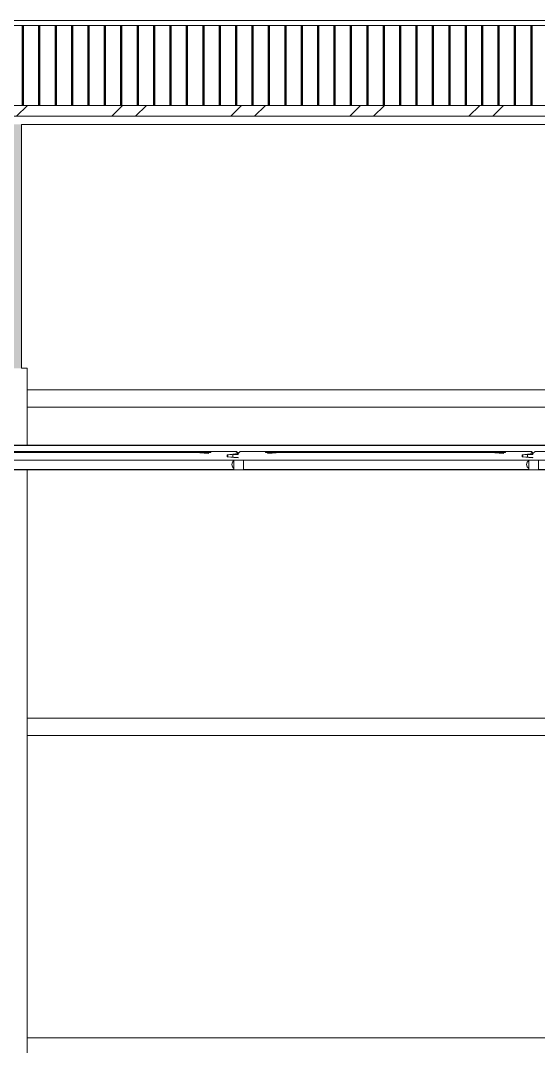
# Model space of a CAD drawing. Header units: millimetres. Extents: x 6658 to 67659, y -16872 to 26261.
# Drawn here: x 44342 to 46742, y 1960 to 6710 of the extents above; entities that cross this region are included whole.
import ezdxf

# ---------------------------------------------------------------- set-up
doc = ezdxf.new("R2010")
doc.units = ezdxf.units.MM
doc.header["$MEASUREMENT"] = 0
doc.linetypes.add('Wipeout_Contour', pattern=[1000, 0, -1000])
doc.layers.add('A - Prerjet', color=7, linetype='Continuous')
doc.layers.add('A - Prerjet_Pen_No__1', color=7, linetype='Continuous', lineweight=5)
doc.layers.add('A - Prerjet_Pen_No__101', color=252, linetype='Continuous', lineweight=5)
for name, color, linetype, lineweight, true_color in [('A - Prerjet_Pen_No__102', 7, 'Continuous', 50, 0xcccccc), ('A - Prerjet_Pen_No__162', 7, 'Continuous', 5, 0xaaaaaa), ('A - Prerjet_Pen_No__61', 7, 'Continuous', 5, 0x6a6a6a)]:
    doc.layers.add(name, color=color, linetype=linetype, lineweight=lineweight, true_color=true_color)

msp = doc.modelspace()

# ---------------------------------------------------------------- linework, layer by layer
at = {"layer": 'A - Prerjet_Pen_No__1', "color": 7, "linetype": 'Continuous', "lineweight": 5}
msp.add_line((49107.6, 6267.2), (12389.8, 6267.2), dxfattribs=at)

# ---------------------------------------------------------------- wipeouts: each hides what was drawn before it
at = {"color": 254, "linetype": 'Wipeout_Contour', "lineweight": 0, "ltscale": 318111.742107}
msp.add_wipeout([(12390.7, 6317.3), (12390.7, 6317.3), (49107.6, 6317.3), (49107.6, 6686.5), (34970.6, 6686.5), (34970.1, 6560.7), (34970.1, 6556.9), (34970.1, 6556.9), (16131.6, 6556.6), (16106.8, 6556.6), (12454.9, 6556.6)], dxfattribs=at).dxf.layer = 'A - Prerjet'
at = {"color": 254, "linetype": 'Wipeout_Contour', "lineweight": 0, "ltscale": 187582.270518}
msp.add_wipeout([(48872.2, 5100), (44372.2, 5100), (44372.2, 5000), (48872.2, 5000)], dxfattribs=at).dxf.layer = 'A - Prerjet'
at = {"color": 254, "linetype": 'Wipeout_Contour', "lineweight": 0, "ltscale": 477462.659837}
msp.add_wipeout([(44372.2, 4744), (48080.4, 4744), (48080.4, 4748), (48080.2, 4748), (48080.2, 4750), (48125.4, 4750), (48125.4, 4744), (48872.2, 4744), (48872.2, 4920), (44372.2, 4920)], dxfattribs=at).dxf.layer = 'A - Prerjet'
at = {"color": 254, "linetype": 'Wipeout_Contour', "lineweight": 0, "ltscale": 798877.032686}
msp.add_wipeout([(44372.2, 4630), (44372.2, 3480), (48872.2, 3480), (48872.2, 3843.2), (48130.6, 4630), (48108.3, 4630), (48108.3, 4629.5), (48063.3, 4629.5), (48063.3, 4630), (46742.2, 4630), (46742.2, 4629.5), (46697.2, 4629.5), (46697.2, 4630), (45376, 4630), (45376, 4629.5), (45331, 4629.5), (45331, 4630)], dxfattribs=at).dxf.layer = 'A - Prerjet'
at = {"color": 254, "linetype": 'Wipeout_Contour', "lineweight": 0, "ltscale": 186822.995061}
msp.add_wipeout([(44372.2, 2000), (48872.2, 2000), (48872.2, 3400), (44372.2, 3400)], dxfattribs=at).dxf.layer = 'A - Prerjet'

# ---------------------------------------------------------------- next in the draw order: hatches: boundary and pattern name
at = {"layer": 'A - Prerjet_Pen_No__102', "linetype": 'Continuous', "lineweight": 50, "true_color": 0xcccccc}
h = msp.add_hatch(dxfattribs=at)
h.set_pattern_fill('Plank_Floor', color=254, style=0, pattern_type=2)
h.set_pattern_definition([(90, (30749.176, 6501.93), (-76, 0), [])])
h.paths.add_polyline_path([(12390.7, 6317.3), (12390.7, 6317.3), (49107.6, 6317.3), (49107.6, 6686.5), (34970.6, 6686.5), (34970.1, 6560.7), (34970.1, 6556.9), (34970.1, 6556.9), (16131.6, 6556.6), (16106.8, 6556.6), (12454.9, 6556.6)])
at = {"layer": 'A - Prerjet_Pen_No__61', "linetype": 'Continuous', "lineweight": 5, "true_color": 0x6a6a6a}
h = msp.add_hatch(dxfattribs=at)
h.set_pattern_fill('Insulation', color=251, style=0, pattern_type=2)
h.set_pattern_definition([(45, (0, 0), (-275.7716, 275.7716), []), (45, (-55.15, 55.15), (-275.7716, 275.7716), [])])
h.paths.add_polyline_path([(12389.8, 6317.3), (12389.8, 6267.2), (49107.6, 6267.2), (49107.6, 6317.3)])

# ---------------------------------------------------------------- next in the draw order: linework, layer by layer
at = {"layer": 'A - Prerjet_Pen_No__1', "color": 7, "linetype": 'Continuous', "lineweight": 5}
msp.add_line((49107.6, 6317.3), (12389.8, 6317.3), dxfattribs=at)

# ---------------------------------------------------------------- next in the draw order: wipeouts: each hides what was drawn before it
at = {"color": 254, "linetype": 'Wipeout_Contour', "lineweight": 0, "ltscale": 187868.022952}
msp.add_wipeout([(44347.2, 5100), (48892.7, 5100), (48892.7, 6229.1), (44347.2, 6229.1)], dxfattribs=at).dxf.layer = 'A - Prerjet'
at = {"color": 254, "linetype": 'Wipeout_Contour', "lineweight": 0, "ltscale": 185106.239992}
msp.add_wipeout([(43142.8, 4742.4), (48920.9, 4742.4), (48920.9, 4744), (43142.8, 4744)], dxfattribs=at).dxf.layer = 'A - Prerjet'
at = {"color": 254, "linetype": 'Wipeout_Contour', "lineweight": 0, "ltscale": 672705.573279}
msp.add_wipeout([(43954.9, 4685.4), (43142.9, 4685.4), (43142.9, 4631.6), (45331, 4631.6), (45331, 4636.3), (45324.1, 4643.2), (45321.1, 4654.5), (45324.1, 4665.7), (45331, 4672.7), (45331, 4675), (45226.3, 4675), (44121.2, 4675), (44111.3, 4675), (44111.2, 4675), (43954.9, 4675)], dxfattribs=at).dxf.layer = 'A - Prerjet'
at = {"color": 254, "linetype": 'Wipeout_Contour', "lineweight": 0, "ltscale": 512255.072577}
msp.add_wipeout([(45376, 4675), (45376, 4631.6), (46697.2, 4631.6), (46697.2, 4636.3), (46690.2, 4643.2), (46687.2, 4654.5), (46690.2, 4665.7), (46697.2, 4672.7), (46697.2, 4675), (46592.5, 4675), (45487.4, 4675)], dxfattribs=at).dxf.layer = 'A - Prerjet'

# ---------------------------------------------------------------- next in the draw order: linework, layer by layer
at = {"layer": 'A - Prerjet_Pen_No__1', "color": 7, "linetype": 'Continuous', "lineweight": 5}
msp.add_line((44347.2, 6229.1), (48992.7, 6229.1), dxfattribs=at)

# ---------------------------------------------------------------- next in the draw order: wipeouts: each hides what was drawn before it
at = {"color": 254, "linetype": 'Wipeout_Contour', "lineweight": 0, "ltscale": 170337.370255}
msp.add_wipeout([(49107.6, 6710.3), (34970.6, 6710.3), (34970.6, 6686.5), (49107.6, 6686.5)], dxfattribs=at).dxf.layer = 'A - Prerjet'
at = {"color": 254, "linetype": 'Wipeout_Contour', "lineweight": 0, "ltscale": 1565145.747335684}
msp.add_wipeout([(43142.9, 4742.4), (43142.9, 4688.6), (43954.9, 4688.6), (43954.9, 4699.1), (43952, 4702), (43950, 4709.5), (43952, 4717), (43957.5, 4722.5), (43965, 4724.5), (43965, 4724.5), (43972.5, 4722.5), (43978, 4717), (43980, 4709.5), (43978.8, 4705), (43984.2, 4705), (43994.2, 4715), (45343.5, 4715), (45352, 4706.6), (45360.4, 4715), (46709.7, 4715), (46718.1, 4706.6), (46726.5, 4715), (48075.8, 4715), (48085.8, 4705), (48085.8, 4699.3), (48092.4, 4705.6), (48095.6, 4705.6), (48112.9, 4690.5), (48113.9, 4691.5), (48117.1, 4691.5), (48131.2, 4691.1), (48133.6, 4688.6), (48920.9, 4688.6), (48920.9, 4742.4)], dxfattribs=at).dxf.layer = 'A - Prerjet'
at = {"color": 254, "linetype": 'Wipeout_Contour', "lineweight": 0, "ltscale": 177915.217246}
msp.add_wipeout([(43142.8, 4631.6), (43142.8, 4630), (45331, 4630), (45331, 4631.6)], dxfattribs=at).dxf.layer = 'A - Prerjet'
at = {"color": 254, "linetype": 'Wipeout_Contour', "lineweight": 0, "ltscale": 185075.886488}
msp.add_wipeout([(45376, 4631.6), (45376, 4630), (46697.2, 4630), (46697.2, 4631.6)], dxfattribs=at).dxf.layer = 'A - Prerjet'

# ---------------------------------------------------------------- next in the draw order: linework, layer by layer
at = {"layer": 'A - Prerjet_Pen_No__101', "color": 252, "linetype": 'Continuous', "lineweight": 5}
for p, q in [((34970.6, 6710.3), (49107.6, 6710.3)), ((49107.6, 6686.5), (34970.1, 6686.5))]:
    msp.add_line(p, q, dxfattribs=at)

# ---------------------------------------------------------------- next in the draw order: wipeouts: each hides what was drawn before it
at = {"color": 254, "linetype": 'Wipeout_Contour', "lineweight": 0, "ltscale": 178280.697149}
msp.add_wipeout([(44372.2, 5100), (44222.2, 5100), (44222.2, 4744), (44372.2, 4744)], dxfattribs=at).dxf.layer = 'A - Prerjet'
at = {"color": 254, "linetype": 'Wipeout_Contour', "lineweight": 0, "ltscale": 179661.799788}
msp.add_wipeout([(45223.4, 4715), (44111.7, 4715), (44111.7, 4710), (45223.4, 4710)], dxfattribs=at).dxf.layer = 'A - Prerjet'
at = {"color": 254, "linetype": 'Wipeout_Contour', "lineweight": 0, "ltscale": 364506.047273}
msp.add_wipeout([(45331, 4702.7), (45303.5, 4700), (45303.5, 4690), (45317.7, 4688.6), (45329.5, 4688.6), (45325.4, 4689), (45325.4, 4699), (45331, 4699.6)], dxfattribs=at).dxf.layer = 'A - Prerjet'
at = {"color": 254, "linetype": 'Wipeout_Contour', "lineweight": 0, "ltscale": 185097.014848}
msp.add_wipeout([(45477.8, 4715), (45477.8, 4710), (46589.5, 4710), (46589.5, 4715)], dxfattribs=at).dxf.layer = 'A - Prerjet'
at = {"color": 254, "linetype": 'Wipeout_Contour', "lineweight": 0, "ltscale": 375378.566893}
msp.add_wipeout([(46669.7, 4690), (46683.8, 4688.6), (46695.6, 4688.6), (46691.5, 4689), (46691.5, 4699), (46697.2, 4699.6), (46697.2, 4702.7), (46669.7, 4700)], dxfattribs=at).dxf.layer = 'A - Prerjet'
at = {"color": 254, "linetype": 'Wipeout_Contour', "lineweight": 0, "ltscale": 177685.910558}
msp.add_wipeout([(44372.2, 4630), (44222.2, 4630), (44222.2, -800), (44372.2, -800)], dxfattribs=at).dxf.layer = 'A - Prerjet'

# ---------------------------------------------------------------- next in the draw order: hatches: boundary and pattern name
at = {"layer": 'A - Prerjet_Pen_No__162', "linetype": 'Continuous', "lineweight": 5, "true_color": 0xaaaaaa}
msp.add_hatch(color=253, dxfattribs=at).paths.add_polyline_path([(44347.2, 6229.1), (44247.2, 6229.1), (44247.2, 5100), (44347.2, 5100)])

# ---------------------------------------------------------------- next in the draw order: linework, layer by layer
at = {"layer": 'A - Prerjet_Pen_No__1', "color": 7, "linetype": 'Continuous', "lineweight": 5}
for p, q in [((44347.2, 6229.1), (44347.2, 5100)), ((44347.2, 5100), (44372.2, 5100))]:
    msp.add_line(p, q, dxfattribs=at)
at = {"layer": 'A - Prerjet_Pen_No__61', "color": 251, "linetype": 'Continuous', "lineweight": 5, "true_color": 0x6a6a6a}
for p, q in [((43142.8, 4744), (48920.9, 4744)), ((43142.8, 4742.4), (48920.9, 4742.4))]:
    msp.add_line(p, q, dxfattribs=at)

# ---------------------------------------------------------------- next in the draw order: wipeouts: each hides what was drawn before it
at = {"color": 254, "linetype": 'Wipeout_Contour', "lineweight": 0, "ltscale": 187543.719616}
msp.add_wipeout([(48872.2, 5000), (44372.2, 5000), (44372.2, 4920), (48872.2, 4920)], dxfattribs=at).dxf.layer = 'A - Prerjet'
at = {"color": 254, "linetype": 'Wipeout_Contour', "lineweight": 0, "ltscale": 136313.776889}
msp.add_wipeout([(45213.4, 4710), (45153.7, 4710), (45213.4, 4705)], dxfattribs=at).dxf.layer = 'A - Prerjet'
at = {"color": 254, "linetype": 'Wipeout_Contour', "lineweight": 0, "ltscale": 182884.330843}
msp.add_wipeout([(45477.4, 4715), (45477.4, 4710), (45477.8, 4710), (45477.8, 4715)], dxfattribs=at).dxf.layer = 'A - Prerjet'
at = {"color": 254, "linetype": 'Wipeout_Contour', "lineweight": 0, "ltscale": 140390.73165}
msp.add_wipeout([(46579.5, 4710), (46519.8, 4710), (46579.5, 4705)], dxfattribs=at).dxf.layer = 'A - Prerjet'
at = {"color": 254, "linetype": 'Wipeout_Contour', "lineweight": 0, "ltscale": 182275.690907}
msp.add_wipeout([(45329.5, 4688.6), (45317.7, 4688.6), (45331, 4687.2), (45331, 4688.4)], dxfattribs=at).dxf.layer = 'A - Prerjet'
at = {"color": 254, "linetype": 'Wipeout_Contour', "lineweight": 0, "ltscale": 187712.03213}
msp.add_wipeout([(46695.6, 4688.6), (46683.8, 4688.6), (46697.2, 4687.2), (46697.2, 4688.4)], dxfattribs=at).dxf.layer = 'A - Prerjet'
at = {"color": 254, "linetype": 'Wipeout_Contour', "lineweight": 0, "ltscale": 186997.035021}
msp.add_wipeout([(44372.2, 3480), (44372.2, 3400), (48872.2, 3400), (48872.2, 3480)], dxfattribs=at).dxf.layer = 'A - Prerjet'
at = {"color": 254, "linetype": 'Wipeout_Contour', "lineweight": 0, "ltscale": 186654.022148}
msp.add_wipeout([(48872.2, 2000), (44372.2, 2000), (44372.2, 1920), (48872.2, 1920)], dxfattribs=at).dxf.layer = 'A - Prerjet'

# ---------------------------------------------------------------- next in the draw order: linework, layer by layer
at = {"layer": 'A - Prerjet_Pen_No__1', "color": 7, "linetype": 'Continuous', "lineweight": 5}
for p, q in [((44372.2, 4744), (44372.2, 5100)), ((44372.2, -800), (44372.2, 4630))]:
    msp.add_line(p, q, dxfattribs=at)
at = {"layer": 'A - Prerjet_Pen_No__101', "color": 252, "linetype": 'Continuous', "lineweight": 5}
for p, q in [((48872.2, 5000), (44372.2, 5000)), ((48872.2, 4920), (44372.2, 4920)), ((48872.2, 3480), (44372.2, 3480)), ((48872.2, 3400), (44372.2, 3400)), ((48872.2, 2000), (44372.2, 2000))]:
    msp.add_line(p, q, dxfattribs=at)

# ---------------------------------------------------------------- next in the draw order: wipeouts: each hides what was drawn before it
at = {"color": 254, "linetype": 'Wipeout_Contour', "lineweight": 0, "ltscale": 181712.072508}
msp.add_wipeout([(45153.7, 4710), (45153.4, 4710), (45213.4, 4705), (45213.4, 4705)], dxfattribs=at).dxf.layer = 'A - Prerjet'
at = {"color": 254, "linetype": 'Wipeout_Contour', "lineweight": 0, "ltscale": 182922.033878}
msp.add_wipeout([(45487.4, 4705), (45487.8, 4705), (45487.8, 4710), (45487.4, 4710)], dxfattribs=at).dxf.layer = 'A - Prerjet'
at = {"color": 254, "linetype": 'Wipeout_Contour', "lineweight": 0, "ltscale": 187148.012976}
msp.add_wipeout([(46519.8, 4710), (46519.5, 4710), (46579.5, 4705), (46579.5, 4705)], dxfattribs=at).dxf.layer = 'A - Prerjet'
at = {"color": 254, "linetype": 'Wipeout_Contour', "lineweight": 0, "ltscale": 187771.700635}
msp.add_wipeout([(46697.2, 4702.7), (46697.2, 4699.6), (46716.5, 4701.5), (46716.5, 4704.7)], dxfattribs=at).dxf.layer = 'A - Prerjet'
at = {"color": 254, "linetype": 'Wipeout_Contour', "lineweight": 0, "ltscale": 227823.080784}
msp.add_wipeout([(45321.1, 4654.5), (45324.1, 4643.2), (45331, 4636.3), (45331, 4672.7), (45324.1, 4665.7)], dxfattribs=at).dxf.layer = 'A - Prerjet'
at = {"color": 254, "linetype": 'Wipeout_Contour', "lineweight": 0, "ltscale": 234619.004187}
msp.add_wipeout([(46687.2, 4654.5), (46690.2, 4643.2), (46697.2, 4636.3), (46697.2, 4672.7), (46690.2, 4665.7)], dxfattribs=at).dxf.layer = 'A - Prerjet'

# ---------------------------------------------------------------- next in the draw order: linework, layer by layer
at = {"layer": 'A - Prerjet_Pen_No__61', "color": 251, "linetype": 'Continuous', "lineweight": 5, "true_color": 0x6a6a6a}
for p, q in [((44111.7, 4715), (45223.4, 4715)), ((45153.7, 4710), (45153.4, 4710)), ((45213.4, 4705), (45153.7, 4710)), ((45153.7, 4710), (45213.4, 4710)), ((45213.4, 4710), (45213.4, 4705)), ((45223.4, 4710), (45213.4, 4710)), ((45223.4, 4715), (45223.4, 4710)), ((46519.8, 4710), (46519.5, 4710)), ((46579.5, 4705), (46519.8, 4710)), ((46519.8, 4710), (46579.5, 4710)), ((46579.5, 4710), (46579.5, 4705)), ((46589.5, 4710), (46579.5, 4710)), ((46589.5, 4715), (46589.5, 4710))]:
    msp.add_line(p, q, dxfattribs=at)
at = {"layer": 'A - Prerjet_Pen_No__61', "color": 251, "linetype": 'Continuous', "lineweight": 5, "true_color": 0x6a6a6a, "flags": 128}
msp.add_lwpolyline([(45213.4, 4705), (45153.4, 4710), (44181.2, 4710), (44121.2, 4705)], dxfattribs=at)

# ---------------------------------------------------------------- next in the draw order: wipeouts: each hides what was drawn before it
at = {"color": 254, "linetype": 'Wipeout_Contour', "lineweight": 0, "ltscale": 137252.207222}
msp.add_wipeout([(45547.4, 4710), (45487.8, 4710), (45487.8, 4705)], dxfattribs=at).dxf.layer = 'A - Prerjet'
at = {"color": 254, "linetype": 'Wipeout_Contour', "lineweight": 0, "ltscale": 182329.222899}
msp.add_wipeout([(45331, 4687.2), (45350.4, 4685.3), (45350.4, 4686.5), (45331, 4688.4)], dxfattribs=at).dxf.layer = 'A - Prerjet'
at = {"color": 254, "linetype": 'Wipeout_Contour', "lineweight": 0, "ltscale": 234754.739452}
msp.add_wipeout([(46697.2, 4629.5), (46742.2, 4629.5), (46742.2, 4675), (46718.4, 4675), (46697.2, 4675)], dxfattribs=at).dxf.layer = 'A - Prerjet'

# ---------------------------------------------------------------- next in the draw order: linework, layer by layer
at = {"layer": 'A - Prerjet_Pen_No__61', "color": 251, "linetype": 'Continuous', "lineweight": 5, "true_color": 0x6a6a6a}
for p, q in [((45477.4, 4715), (45477.8, 4715)), ((45477.4, 4715), (45477.4, 4710)), ((45487.4, 4710), (45477.4, 4710)), ((45477.8, 4715), (46589.5, 4715)), ((45477.8, 4715), (45477.8, 4710)), ((45487.4, 4710), (45487.8, 4710)), ((45487.4, 4710), (45487.4, 4705)), ((45487.8, 4710), (45547.4, 4710)), ((45487.8, 4705), (45487.8, 4710)), ((46742.2, 4675), (46742.2, 4629.5)), ((46690.2, 4643.2), (46687.2, 4654.5)), ((46697.2, 4636.3), (46690.2, 4643.2)), ((46742.2, 4629.5), (46697.2, 4629.5)), ((48063.3, 4631.6), (46742.2, 4631.6)), ((48063.3, 4630), (46742.2, 4630))]:
    msp.add_line(p, q, dxfattribs=at)
at = {"layer": 'A - Prerjet_Pen_No__61', "color": 251, "linetype": 'Continuous', "lineweight": 5, "true_color": 0x6a6a6a, "flags": 128}
msp.add_lwpolyline([(46579.5, 4705), (46519.5, 4710), (45547.4, 4710), (45487.4, 4705)], dxfattribs=at)

# ---------------------------------------------------------------- next in the draw order: wipeouts: each hides what was drawn before it
at = {"color": 254, "linetype": 'Wipeout_Contour', "lineweight": 0, "ltscale": 182335.505125}
msp.add_wipeout([(45331, 4699.6), (45350.4, 4701.5), (45350.4, 4704.7), (45331, 4702.7)], dxfattribs=at).dxf.layer = 'A - Prerjet'
at = {"color": 254, "linetype": 'Wipeout_Contour', "lineweight": 0, "ltscale": 227956.953291}
msp.add_wipeout([(45350.4, 4675), (45331, 4675), (45331, 4629.5), (45376, 4629.5), (45376, 4675)], dxfattribs=at).dxf.layer = 'A - Prerjet'
at = {"color": 254, "linetype": 'Wipeout_Contour', "lineweight": 0, "ltscale": 187765.600342}
msp.add_wipeout([(46697.2, 4687.2), (46716.5, 4685.3), (46716.5, 4686.5), (46697.2, 4688.4)], dxfattribs=at).dxf.layer = 'A - Prerjet'

# ---------------------------------------------------------------- next in the draw order: linework, layer by layer
at = {"layer": 'A - Prerjet_Pen_No__61', "color": 251, "linetype": 'Continuous', "lineweight": 5, "true_color": 0x6a6a6a}
for p, q in [((45376, 4675), (45376, 4629.5)), ((45331, 4631.6), (43142.8, 4631.6)), ((45331, 4630), (43142.8, 4630)), ((45324.1, 4643.2), (45321.1, 4654.5)), ((45331, 4636.3), (45324.1, 4643.2)), ((45376, 4629.5), (45331, 4629.5)), ((46697.2, 4631.6), (45376, 4631.6)), ((46697.2, 4630), (45376, 4630))]:
    msp.add_line(p, q, dxfattribs=at)

# ---------------------------------------------------------------- next in the draw order: wipeouts: each hides what was drawn before it
at = {"color": 254, "linetype": 'Wipeout_Contour', "lineweight": 0, "ltscale": 227861.174106}
msp.add_wipeout([(45300.4, 4700), (45303.5, 4700), (45350.4, 4704.7), (45350.4, 4705), (45340.4, 4704)], dxfattribs=at).dxf.layer = 'A - Prerjet'
at = {"color": 254, "linetype": 'Wipeout_Contour', "lineweight": 0, "ltscale": 187713.885159}
msp.add_wipeout([(46716.5, 4705), (46666.5, 4700), (46669.7, 4700), (46716.5, 4704.7)], dxfattribs=at).dxf.layer = 'A - Prerjet'

# ---------------------------------------------------------------- next in the draw order: wipeouts: each hides what was drawn before it
at = {"color": 254, "linetype": 'Wipeout_Contour', "lineweight": 0, "ltscale": 182362.089816}
msp.add_wipeout([(45343.5, 4715), (45340.4, 4715), (45350.4, 4705), (45352, 4706.6)], dxfattribs=at).dxf.layer = 'A - Prerjet'
at = {"color": 254, "linetype": 'Wipeout_Contour', "lineweight": 0, "ltscale": 187798.195382}
msp.add_wipeout([(46706.5, 4715), (46716.5, 4705), (46718.1, 4706.6), (46709.7, 4715)], dxfattribs=at).dxf.layer = 'A - Prerjet'

# ---------------------------------------------------------------- next in the draw order: linework, layer by layer
at = {"layer": 'A - Prerjet_Pen_No__61', "color": 251, "linetype": 'Continuous', "lineweight": 5, "true_color": 0x6a6a6a}
for p, q in [((45340.4, 4715), (45343.5, 4715)), ((45477.4, 4715), (45360.4, 4715)), ((46706.5, 4715), (46709.7, 4715)), ((46843.5, 4715), (46726.5, 4715))]:
    msp.add_line(p, q, dxfattribs=at)

# ---------------------------------------------------------------- next in the draw order: wipeouts: each hides what was drawn before it
at = {"color": 254, "linetype": 'Wipeout_Contour', "lineweight": 0, "ltscale": 182271.603968}
msp.add_wipeout([(45303.5, 4690), (45300.4, 4690), (45350.4, 4685), (45350.4, 4685.3)], dxfattribs=at).dxf.layer = 'A - Prerjet'
at = {"color": 254, "linetype": 'Wipeout_Contour', "lineweight": 0, "ltscale": 187707.959502}
msp.add_wipeout([(46669.7, 4690), (46666.5, 4690), (46716.5, 4685), (46716.5, 4685.3)], dxfattribs=at).dxf.layer = 'A - Prerjet'

# ---------------------------------------------------------------- next in the draw order: linework, layer by layer
at = {"layer": 'A - Prerjet_Pen_No__61', "color": 251, "linetype": 'Continuous', "lineweight": 5, "true_color": 0x6a6a6a}
for p, q in [((45350.4, 4704.7), (45331, 4702.7)), ((45331, 4699.6), (45331, 4702.7)), ((45340.4, 4715), (45350.4, 4705)), ((45343.5, 4715), (45352, 4706.6)), ((45360.4, 4715), (45350.4, 4705)), ((45350.4, 4705), (45350.4, 4701.5)), ((46716.5, 4704.7), (46697.2, 4702.7)), ((46697.2, 4699.6), (46697.2, 4702.7)), ((46706.5, 4715), (46716.5, 4705)), ((46709.7, 4715), (46718.1, 4706.6)), ((46726.5, 4715), (46716.5, 4705)), ((46716.5, 4705), (46716.5, 4701.5)), ((45321.1, 4654.5), (45324.1, 4665.7)), ((45331, 4687.2), (45331, 4688.4)), ((45331, 4687.2), (45350.4, 4685.3)), ((45331, 4629.5), (45331, 4675)), ((45350.4, 4686.5), (45350.4, 4685)), ((46687.2, 4654.5), (46690.2, 4665.7)), ((46697.2, 4687.2), (46697.2, 4688.4)), ((46697.2, 4687.2), (46716.5, 4685.3)), ((46697.2, 4629.5), (46697.2, 4675)), ((46716.5, 4686.5), (46716.5, 4685))]:
    msp.add_line(p, q, dxfattribs=at)

# ---------------------------------------------------------------- next in the draw order: wipeouts: each hides what was drawn before it
at = {"color": 254, "linetype": 'Wipeout_Contour', "lineweight": 0, "ltscale": 182178.393421}
msp.add_wipeout([(45300.4, 4700), (45300.4, 4690), (45303.5, 4690), (45303.5, 4700)], dxfattribs=at).dxf.layer = 'A - Prerjet'
at = {"color": 254, "linetype": 'Wipeout_Contour', "lineweight": 0, "ltscale": 187614.62678}
msp.add_wipeout([(46666.5, 4690), (46669.7, 4690), (46669.7, 4700), (46666.5, 4700)], dxfattribs=at).dxf.layer = 'A - Prerjet'

# ---------------------------------------------------------------- next in the draw order: linework, layer by layer
at = {"layer": 'A - Prerjet_Pen_No__61', "color": 251, "linetype": 'Continuous', "lineweight": 5, "true_color": 0x6a6a6a}
for p, q in [((45340.4, 4715), (45223.4, 4715)), ((45350.4, 4705), (45300.4, 4700)), ((45331, 4702.7), (45303.5, 4700)), ((46706.5, 4715), (46589.5, 4715)), ((46716.5, 4705), (46666.5, 4700)), ((46697.2, 4702.7), (46669.7, 4700)), ((45303.5, 4700), (45300.4, 4700)), ((45300.4, 4700), (45300.4, 4690)), ((45303.5, 4690), (45300.4, 4690)), ((45300.4, 4690), (45350.4, 4685)), ((45303.5, 4700), (45303.5, 4690)), ((45303.5, 4690), (45331, 4687.2)), ((45317.7, 4688.6), (45329.5, 4688.6)), ((45324.1, 4665.7), (45331, 4672.7)), ((45350.4, 4701.5), (45325.4, 4699)), ((45325.4, 4699), (45325.4, 4689)), ((45325.4, 4689), (45350.4, 4686.5)), ((46669.7, 4700), (46666.5, 4700)), ((46666.5, 4700), (46666.5, 4690)), ((46669.7, 4690), (46666.5, 4690)), ((46666.5, 4690), (46716.5, 4685)), ((46669.7, 4700), (46669.7, 4690)), ((46669.7, 4690), (46697.2, 4687.2)), ((46683.8, 4688.6), (46695.6, 4688.6)), ((46690.2, 4665.7), (46697.2, 4672.7)), ((46716.5, 4701.5), (46691.5, 4699)), ((46691.5, 4699), (46691.5, 4689)), ((46691.5, 4689), (46716.5, 4686.5))]:
    msp.add_line(p, q, dxfattribs=at)
at = {"layer": 'A - Prerjet_Pen_No__61', "color": 251, "linetype": 'Continuous', "lineweight": 5, "true_color": 0x6a6a6a, "flags": 128}
msp.add_lwpolyline([(48082.6, 4675), (47955.6, 4675), (47945.6, 4675), (46853.5, 4675), (46843.5, 4675), (46716.5, 4675), (46589.5, 4675), (46579.5, 4675), (45487.4, 4675), (45477.4, 4675), (45350.4, 4675), (45223.4, 4675), (45213.4, 4675), (44121.2, 4675), (44111.2, 4675), (43984.2, 4675)], dxfattribs=at)

doc.saveas('drawing.dxf')
